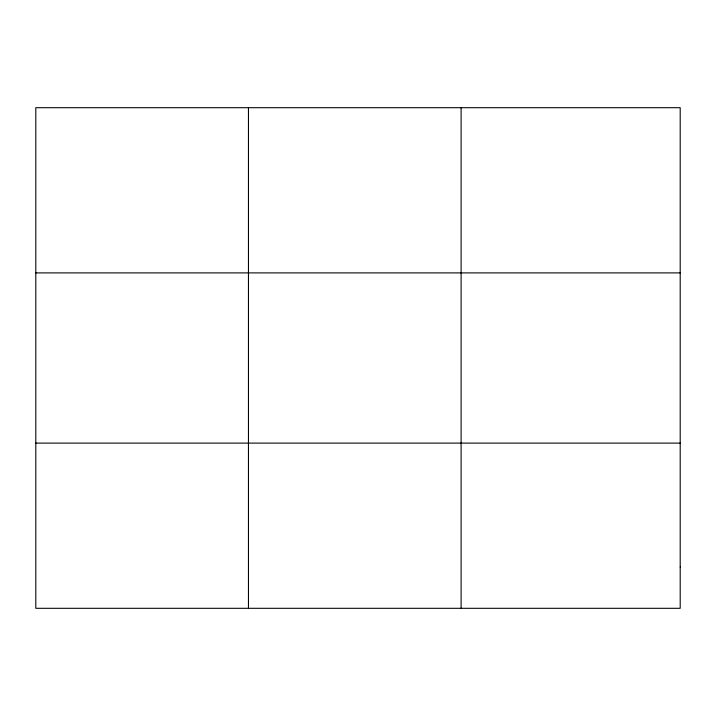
<?xml version="1.0" encoding="UTF-8"?>
<svg xmlns="http://www.w3.org/2000/svg" width="716" height="716" viewBox="0 0 716 716"><rect width="100%" height="100%" fill="white"/><g stroke="black" fill="none" stroke-linecap="round" stroke-linejoin="round"><path stroke-width="1.07" d="M248.452 107.695L248.452 608.305M461.104 107.695L461.104 608.305M35.8 272.894L680.2 272.894M35.8 443.106L680.2 443.106M680.2 567L680.2 608.305L35.8 608.305L35.8 107.695L680.2 107.695L680.2 567"/></g></svg>
